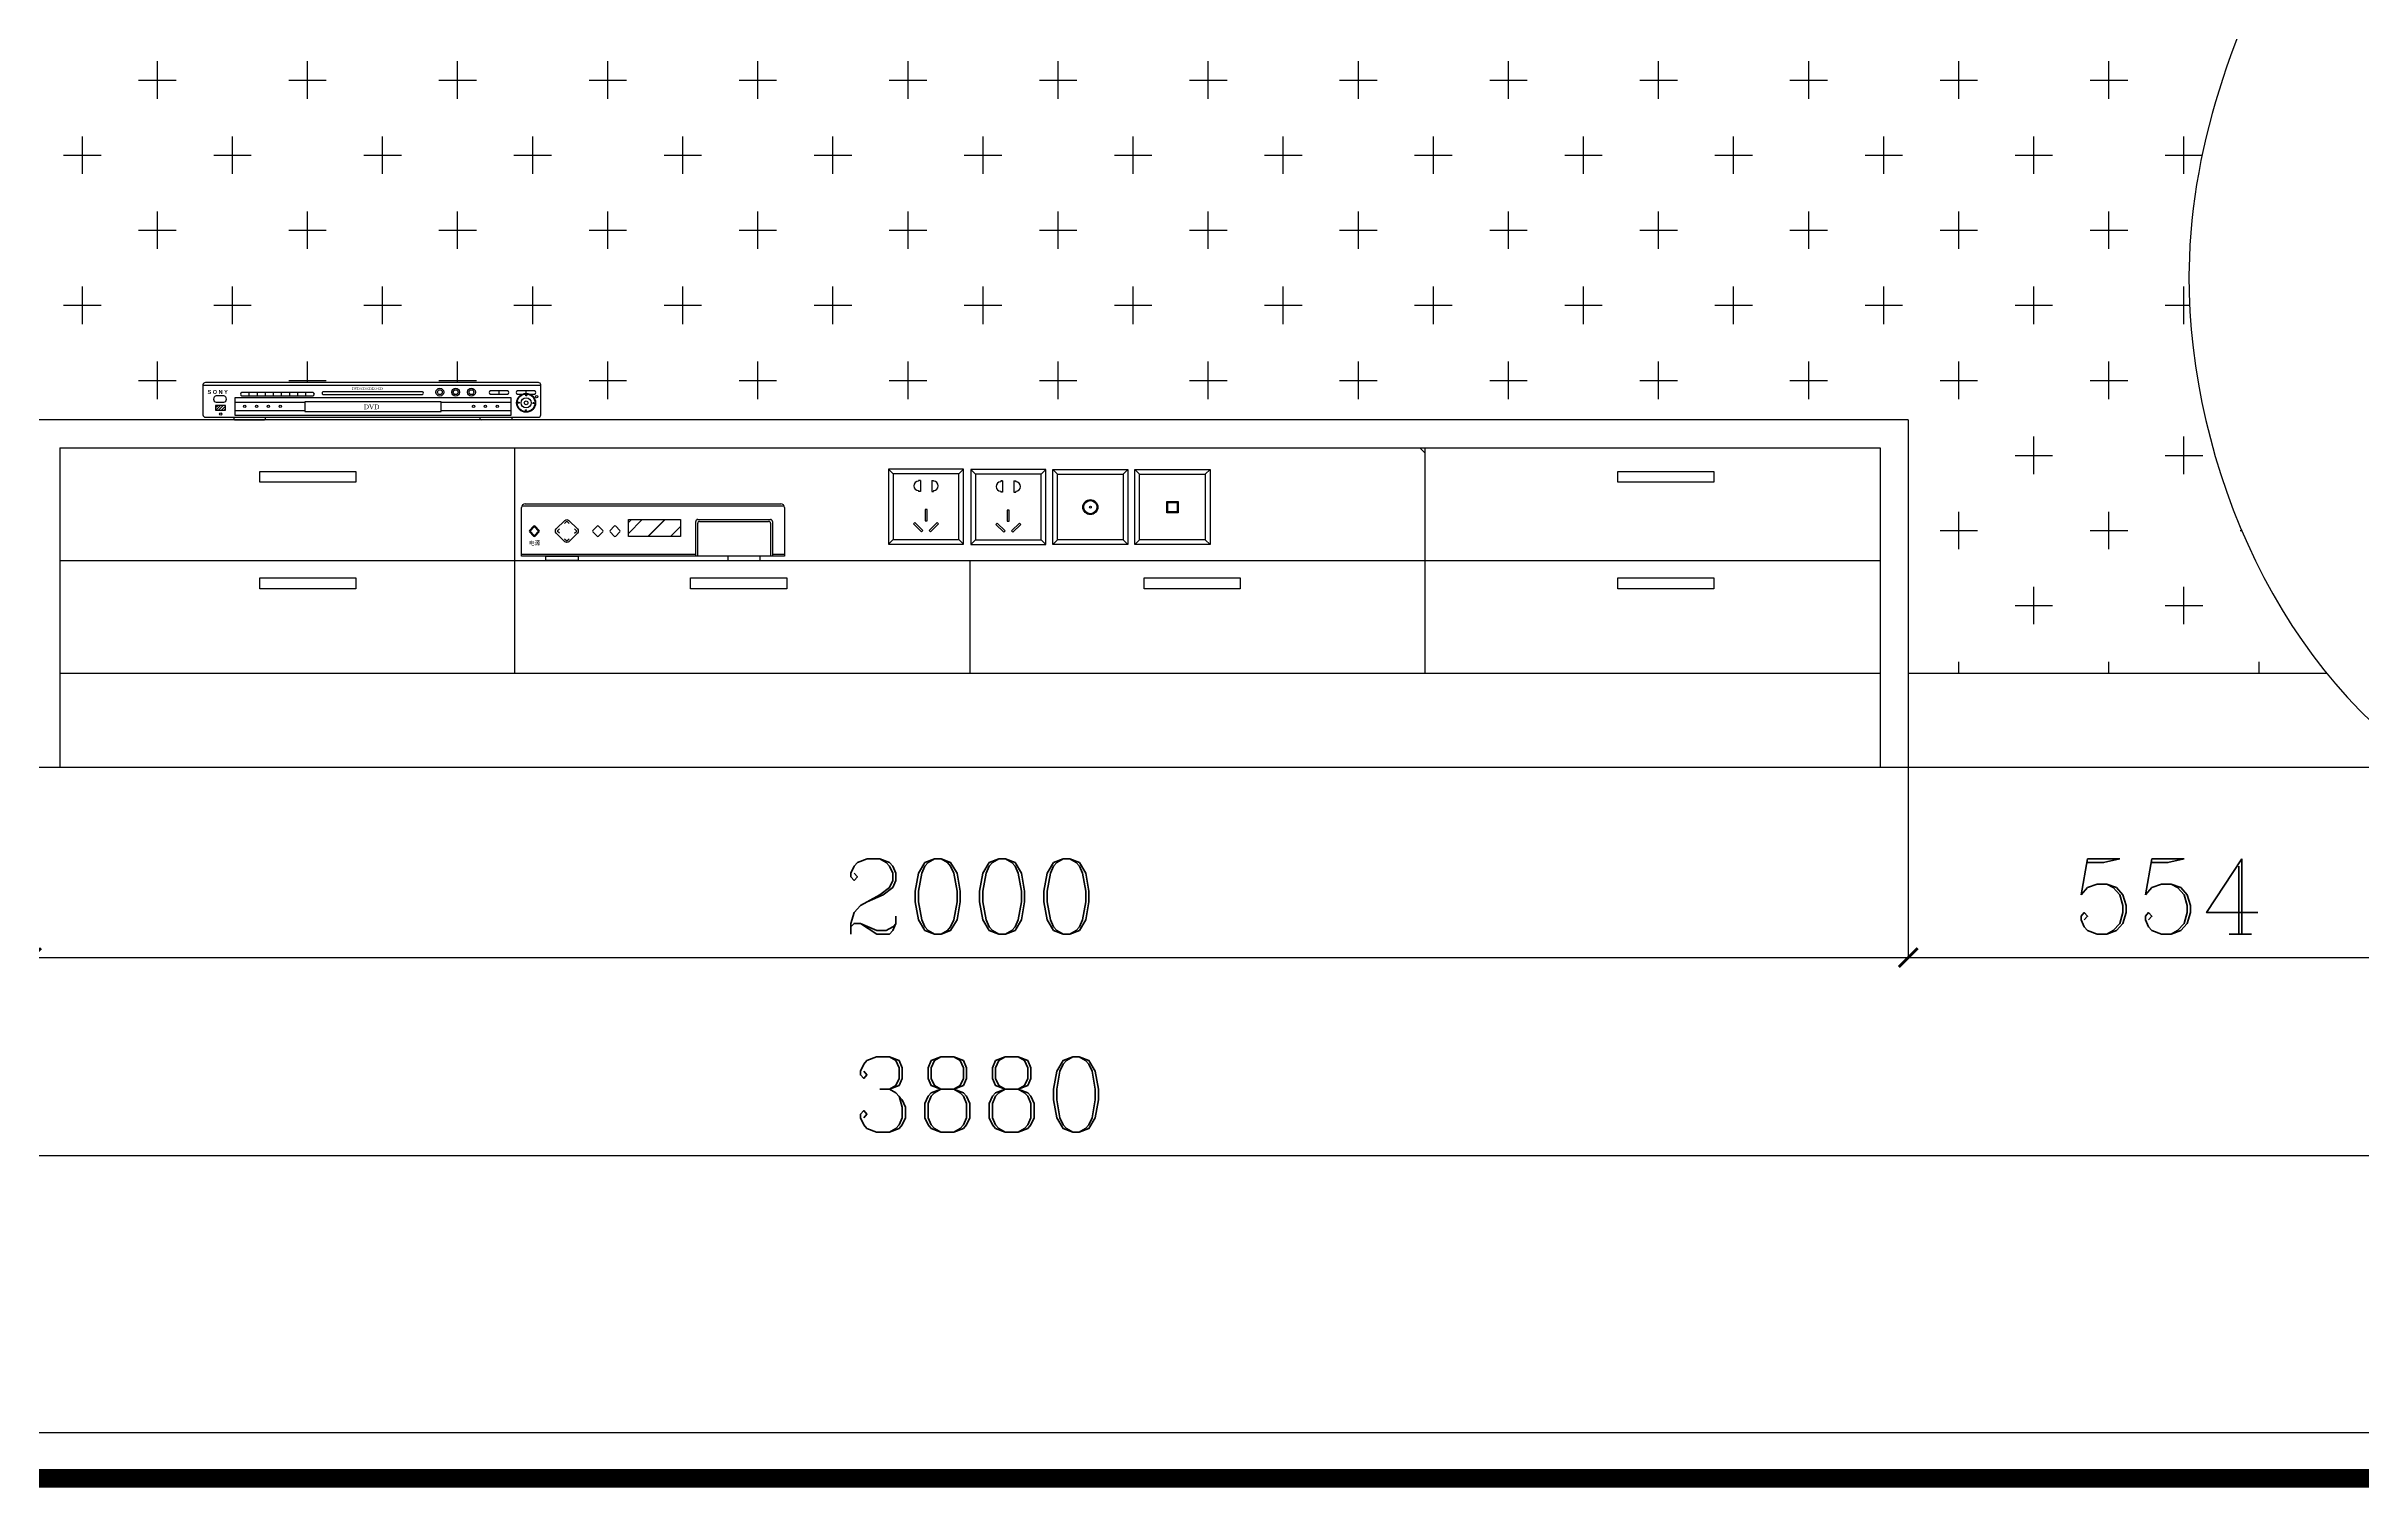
# Model space of a CAD drawing. Header units: millimetres. Extents: x 512961 to 1001058, y -961995 to -458543.
# Drawn here: x 888015 to 890482, y -886619 to -885083 of the extents above; entities that cross this region are included whole.
import ezdxf
from ezdxf.enums import TextEntityAlignment as Align

# ---------------------------------------------------------------- set-up
doc = ezdxf.new("R2010")
doc.units = ezdxf.units.MM
doc.header["$MEASUREMENT"] = 0
doc.header["$PDMODE"] = 3
doc.layers.get('0').update_dxf_attribs({"linetype": 'CONTINUOUS'})
doc.layers.get('DEFPOINTS').update_dxf_attribs({"linetype": 'CONTINUOUS'})
for name, color, linetype in [('txt', 7, 'CONTINUOUS'), ('家具内线', 8, 'CONTINUOUS'), ('家具外线', 4, 'CONTINUOUS'), ('衣服', 7, 'CONTINUOUS'), ('辅助线', 8, 'CONTINUOUS')]:
    doc.layers.add(name, color=color, linetype=linetype)
doc.styles.add('HT2', font='swisseb.ttf')
doc.styles.add('HZXY', font='complex.shx', dxfattribs={"bigfont": 'HZXY.shx'})
doc.styles.get("Standard").update_dxf_attribs({"font": 'complex.shx', "bigfont": 'hzxy.shx'})
doc.styles.add('STYLE5', font='dutchi.ttf')
doc.dimstyles.new('LMDIM40', dxfattribs={"dimtxt": 80, "dimasz": 20, "dimexe": 0, "dimexo": 0, "dimgap": 25, "dimtad": 1, "dimdec": 0, "dimzin": 0, "dimdsep": 46, "dimtxsty": 'Standard', "dimblk1": 'DOT', "dimblk2": 'DOT', "dimsah": 1, "dimcen": 0, "dimclrd": 2, "dimclre": 2, "dimclrt": 2, "dimadec": 0, "dimazin": 0, "dimtfac": 1, "dimtdec": 0, "dimtmove": 2, "dimatfit": 3, "dimldrblk": 'DOT', "dimfxl": 0, "dimtolj": 1, "dimtzin": 0, "dimarcsym": 0})

# ---------------------------------------------------------------- blocks, each defined once
blk = doc.blocks.new('tre')
at = {"layer": '家具内线'}
for centre in [(10793.09401787774, -17047.30732088081), (10801.23197021541, -17039.54372249959)]:
    blk.add_circle(centre, 0.602507106109913, dxfattribs=at)
at = {"layer": '衣服', "color": 44}
for p, q in [((10448.89786216648, -17020.24996823358), (10448.89786216648, -17052.1979970697)), ((10806.37187658454, -17017.72398265164), (10451.42384774841, -17017.72398265164)), ((10682.13053089809, -17027.66992017335), (10577.72312684496, -17027.66992017335)), ((10808.89786216648, -17052.1979970697), (10808.89786216648, -17020.24996823358)), ((10777.27598781749, -17033.86859009663), (10482.85364109366, -17033.86859009663)), ((10482.85364109366, -17033.86859009663), (10482.85364109366, -17052.51400668176)), ((10482.85364109366, -17052.51400668176), (10777.27598781749, -17052.51400668176)), ((10577.72312684494, -17030.31147850624), (10682.13053089809, -17030.31147850624)), ((10777.27598781749, -17052.51400668176), (10777.27598781749, -17033.86859009663)), ((10451.42384774841, -17054.72398265164), (10806.37187658454, -17054.72398265164)), ((10481.70135111285, -17054.72398265164), (10481.70135111285, -17056.61794900948)), ((10482.54334630682, -17057.45994420345), (10514.53916367794, -17057.45994420345)), ((10515.38115887192, -17056.61794900948), (10515.38115887192, -17054.72398265164)), ((10744.47249887111, -17056.61794900948), (10744.47249887111, -17054.72398265164)), ((10777.31031143621, -17057.45994420345), (10745.31449406509, -17057.45994420345)), ((10778.15230663019, -17054.72398265164), (10778.15230663018, -17056.61794900948))]:
    blk.add_line(p, q, dxfattribs=at)
at = {"layer": '衣服', "color": 8, "ltscale": 10}
for p, q in [((10808.89786216648, -17020.93395862153), (10448.89786216648, -17020.93395862153)), ((10773.565998708, -17026.64828165866), (10755.35162387737, -17026.64828165866)), ((10764.45881129269, -17030.0338389607), (10764.45881129269, -17026.64828165866)), ((10802.38838227129, -17026.64828165866), (10784.17400744064, -17026.64828165866)), ((10793.28119485595, -17030.0338389607), (10793.28119485595, -17026.64828165866)), ((10462.38213285921, -17044.35383767141), (10464.58215750291, -17042.15381302772)), ((10472.82840269871, -17042.15381302772), (10462.38213285921, -17042.15381302772)), ((10462.38213285921, -17042.15381302772), (10462.38213285921, -17047.19157925554)), ((10462.38213285921, -17047.19157925554), (10472.82840269871, -17047.19157925554)), ((10462.52129383202, -17047.19157925554), (10467.55906005984, -17042.15381302772)), ((10471.21226460949, -17031.95642913578), (10462.89720732085, -17031.95642913578)), ((10462.89720732085, -17038.72754373985), (10471.21226460949, -17038.72754373985)), ((10465.49819638896, -17047.19157925554), (10470.53596261679, -17042.15381302772)), ((10468.47509894589, -17047.19157925554), (10472.82840269871, -17042.83827550273)), ((10471.45200150284, -17047.19157925554), (10472.82840269871, -17045.81517805966)), ((10472.82840269871, -17047.19157925554), (10472.82840269871, -17042.15381302772)), ((10557.43090367088, -17039.1026634569), (10482.85364109366, -17039.1026634569)), ((10557.43090367088, -17047.9819464198), (10482.85364109366, -17047.9819464198)), ((10566.23443038489, -17028.34106030969), (10490.28216007457, -17028.34106030969)), ((10490.28216007457, -17031.72661761171), (10566.23443038489, -17031.72661761171)), ((10498.24006958898, -17031.72661761171), (10498.24006958898, -17028.34106030969)), ((10506.85966695293, -17031.72661761171), (10506.85966695293, -17028.34106030969)), ((10515.47926431686, -17031.72661761171), (10515.47926431686, -17028.34106030969)), ((10524.09886168078, -17031.72661761171), (10524.09886168078, -17028.34106030969)), ((10532.71845904471, -17031.72661761171), (10532.71845904471, -17028.34106030969)), ((10541.33805640864, -17031.72661761171), (10541.33805640864, -17028.34106030969)), ((10549.95765377258, -17031.72661761171), (10549.95765377258, -17028.34106030969)), ((10557.43090367088, -17038.44908455379), (10557.43090367088, -17048.71458318746)), ((10702.69872524029, -17038.44908455379), (10557.43090367088, -17038.44908455379)), ((10557.43090367088, -17048.71458318746), (10702.69872524029, -17048.71458318746)), ((10558.57725113651, -17031.72661761171), (10558.57725113651, -17028.34106030969)), ((10702.69872524029, -17048.71458318746), (10702.69872524029, -17038.44908455379)), ((10777.27598781749, -17039.1026634569), (10702.69872524029, -17039.1026634569)), ((10777.27598781749, -17047.9819464198), (10702.69872524029, -17047.9819464198)), ((10755.35162387737, -17030.0338389607), (10773.565998708, -17030.0338389607)), ((10784.17400744064, -17030.0338389607), (10802.38838227129, -17030.0338389607))]:
    blk.add_line(p, q, dxfattribs=at)
for centre, radius in [((10701.37572391486, -17027.97743674433), 4.209975969884778), ((10701.37572391486, -17027.97743674433), 2.525985581930866), ((10718.2156277944, -17027.97743674433), 4.209975969884778), ((10718.2156277944, -17027.97743674433), 2.525985581930866), ((10735.05553167394, -17027.97743674433), 4.209975969884778), ((10735.05553167394, -17027.97743674433), 2.525985581930866), ((10467.87583645124, -17051.29246925176), 1.262992790965432), ((10493.41569325024, -17042.98974433865), 1.262992790965432), ((10506.0456211599, -17042.98974433865), 1.262992790965432), ((10518.67554906956, -17042.98974433865), 1.262992790965432), ((10531.3054769792, -17042.98974433865), 1.262992790965432), ((10737.24893010974, -17042.98974433865), 1.262992790965432), ((10749.87885801939, -17042.98974433865), 1.262992790965432), ((10762.50878592905, -17042.98974433865), 1.262992790965432), ((10793.28119485597, -17039.35654552137), 9.430346172541906), ((10785.33041949652, -17039.16936854317), 0.602507106109913), ((10793.28119485597, -17039.35654552137), 5.388769241452518), ((10793.28119485597, -17039.35654552137), 2.020788465544693), ((10793.46837183419, -17031.40577016194), 0.602507106109913), ((10804.55873991154, -17032.8237698702), 1.262992790965432)]:
    blk.add_circle(centre, radius, dxfattribs=at)
at = {"layer": '衣服', "color": 44}
blk.add_circle((10793.28119485597, -17039.35654552137), 10.10394232772347, dxfattribs=at)
for centre, radius, start, end in [((10451.42384774841, -17020.24996823358), 2.525985581930866, 90, 180), ((10577.2239140022, -17028.9906993398), 1.411974174303308, 69.29499000364054, 290.7050099959137), ((10682.62974374085, -17028.99069933979), 1.411974174299905, 249.2949900036406, 110.7050099967684), ((10806.37187658454, -17020.24996823358), 2.525985581930866, 0, 90), ((10451.42384774841, -17052.1979970697), 2.525985581930866, 180, 270), ((10806.37187658454, -17052.1979970697), 2.525985581930866, 270, 0), ((10482.54334630682, -17056.61794900948), 0.8419951939769559, 180, 270), ((10514.53916367794, -17056.61794900948), 0.8419951939769559, 270, 0), ((10745.31449406509, -17056.61794900948), 0.8419951939769559, 180, 270), ((10777.31031143621, -17056.61794900948), 0.8419951939769559, 270, 0)]:
    blk.add_arc(centre, radius, start, end, dxfattribs=at)
at = {"layer": '衣服', "color": 8, "ltscale": 10}
for centre, radius, start, end in [((10755.70003621279, -17028.34106030969), 1.728262340273786, 101.6303571269669, 258.369642873033), ((10773.21758637258, -17028.34106030969), 1.728262340275286, 281.6303571269668, 78.3696428730331), ((10784.52241977606, -17028.34106030969), 1.728262340273786, 101.6303571269669, 258.369642873033), ((10802.03996993586, -17028.34106030969), 1.728262340275286, 281.6303571269668, 78.3696428730331), ((10463.5940319917, -17035.34198643781), 3.456524680549073, 101.6303571269669, 258.369642873033), ((10470.51543993865, -17035.34198643781), 3.456524680552075, 281.6303571269668, 78.3696428730331), ((10490.63057241001, -17030.0338389607), 1.728262340273786, 101.6303571269669, 258.369642873033), ((10565.88601804947, -17030.0338389607), 1.728262340275286, 281.6303571269668, 78.3696428730331)]:
    blk.add_arc(centre, radius, start, end, dxfattribs=at)
for s, height, style, p in [('S O N Y', 4.209975969884778, 'HT2', (10453.76297004774, -17029.82502260918)), ('DVD/CD/CDEO CD', 2.525985581930866, 'STYLE5', (10607.74836665289, -17025.51830363415)), ('DVD', 5.051971163861734, 'STYLE5', (10620.27602154149, -17046.13170968774))]:
    blk.add_text(s, height=height, dxfattribs=dict(at, style=style)).set_placement(p)
blk = doc.blocks.new('43stenb')
at = {"layer": '衣服', "ltscale": 10}
h = blk.add_hatch(dxfattribs=at)
h.set_pattern_fill('AR-RROOF', color=8, angle=45, style=0)
h.set_pattern_definition([(45, (-704.1541765686123, 0), (21.55261469056598, 57.47363917484257), [381, -50.8, 127, -25.4]), (45, (-689.2469514076377, 32.8677374031131), (-41.84799352418225, 5.926969039905642), [76.2, -8.382, 152.4, -19.05]), (45, (-710.4403558533609, 24.24669152688672), (81.36112045688655, 105.4282068613518), [203.2, -35.56, 101.6, -25.4])])
h.paths.add_polyline_path([(11889.40824239845, -17031.7481247115), (11889.40824239845, -17013.7158231924), (11833.88401324702, -17013.7158231924), (11833.88401324702, -17031.7481247115)])
at = {"layer": '衣服', "color": 44}
for p, q in [((11719.92854471519, -17052.90978820224), (11719.92854471519, -17000.99036644508)), ((11723.92854471519, -16996.99036644508), (11996.25520698272, -16996.99036644508)), ((12000.25520698273, -17000.99036644508), (12000.25520698273, -17052.90978820224)), ((11905.75068253065, -17052.90978820224), (11905.75068253065, -17015.6803825775)), ((11907.75068253065, -17013.6803825775), (11985.32086492995, -17013.6803825775)), ((11987.32086492995, -17015.6803825775), (11987.32086492995, -17052.90978820224)), ((12000.25520698273, -17052.90978820224), (11719.92854471519, -17052.90978820224)), ((11745.85611781464, -17057.45994420344), (11745.85611781464, -17052.90978820224)), ((11745.85611781464, -17052.90978820224), (11780.4873735549, -17052.90978820224)), ((11780.4873735549, -17057.45994420344), (11745.85611781464, -17057.45994420344)), ((11780.4873735549, -17052.90978820224), (11780.4873735549, -17057.45994420344)), ((11939.69637814301, -17052.90978820224), (11939.69637814301, -17057.45994420344)), ((11974.32763388327, -17052.90978820224), (11939.69637814301, -17052.90978820224)), ((11939.69637814301, -17057.45994420344), (11974.32763388327, -17057.45994420344)), ((11974.32763388327, -17057.45994420344), (11974.32763388327, -17052.90978820224))]:
    blk.add_line(p, q, dxfattribs=at)
at = {"layer": '衣服', "color": 8}
for p, q in [((11720.46444310005, -16998.99036644508), (11999.71930859786, -16998.99036644508)), ((11907.75068253065, -17052.90978820224), (11907.75068253065, -17017.6803825775)), ((11909.75068253065, -17015.6803825775), (11983.32086492995, -17015.6803825775)), ((11985.32086492995, -17017.6803825775), (11985.32086492995, -17052.90978820224)), ((11905.75068253065, -17050.90978820224), (11719.92854471519, -17050.90978820224)), ((12000.25520698273, -17050.90978820224), (11987.32086492995, -17050.90978820224))]:
    blk.add_line(p, q, dxfattribs=at)
at = {"layer": '衣服', "color": 44}
for points in [[(11732.84415958702, -17020.78081073646), (11728.3802303619, -17025.24473996151, 0.4142135623453086), (11728.38023036182, -17026.82865915129), (11732.84415958702, -17031.29258837741, 0.414213562003753), (11734.42807877588, -17031.29258837841), (11738.89200800192, -17026.82865916462, 0.4142135623730743), (11738.89200800192, -17025.24473997476), (11734.42807877688, -17020.78081073646, 0.4142135623730458)], [(11733.55126636821, -17021.48791751764), (11729.08733714308, -17025.9518467427, 0.4142135623389639), (11729.08733714308, -17026.12155237017), (11733.55126636828, -17030.5854815963, 0.4142135620079442), (11733.72097199559, -17030.58548159633), (11738.18490122171, -17026.12155238247, 0.4142135623720745), (11738.18490122074, -17025.95184675595), (11733.72097199464, -17021.4879175166, 0.4142135623780893)], [(11756.99618651659, -17023.77395787442), (11766.00333185246, -17014.7668125227, -0.4142135623730006), (11770.52881525205, -17014.7668125227), (11779.53596066228, -17023.77395789008, -0.4142135626642823), (11779.53596066909, -17028.29944129192), (11770.52881532187, -17037.30658666409, -0.4142135626355398), (11766.00333192024, -17037.30658666206), (11756.99618652112, -17028.29944126949, -0.4142135617870459)], [(11800.56309296613, -17020.78081073646), (11796.09916374102, -17025.24473996151, 0.4142135623453086), (11796.09916374094, -17026.82865915129), (11800.56309296613, -17031.29258837741, 0.414213562003753), (11802.14701215499, -17031.29258837841), (11806.61094138104, -17026.82865916462, 0.4142135623730743), (11806.61094138104, -17025.24473997476), (11802.14701215599, -17020.78081073646, 0.4142135623730458)], [(11818.72685452381, -17020.78081073646), (11814.26292529869, -17025.24473996151, 0.4142135623453086), (11814.26292529861, -17026.82865915129), (11818.72685452381, -17031.29258837741, 0.414213562003753), (11820.31077371267, -17031.29258837841), (11824.77470293871, -17026.82865916462, 0.4142135623730743), (11824.77470293871, -17025.24473997476), (11820.31077371367, -17020.78081073646, 0.4142135623730458)]]:
    blk.add_lwpolyline(points, format="xyb", close=True, dxfattribs=at)
at = {"layer": '衣服', "color": 8}
for points in [[(11760.3333726366, -17028.37219616051), (11757.99787606568, -17026.03669958959), (11760.3333726366, -17023.70120301866)], [(11765.93057698133, -17017.92694605415), (11768.26607355225, -17015.59144948322), (11770.60157012318, -17017.92694605415)], [(11776.55287966768, -17028.37219616051), (11778.88837623861, -17026.03669958959), (11776.55287966768, -17023.70120301866)], [(11765.93057698133, -17034.14645308523), (11768.26607355225, -17036.48194965616), (11770.60157012318, -17034.14645308523)]]:
    blk.add_lwpolyline(points, dxfattribs=at)
at = {"layer": '衣服', "color": 44}
blk.add_lwpolyline([(11833.88401324702, -17013.7158231924), (11889.40824239845, -17013.7158231924), (11889.40824239845, -17031.7481247115), (11833.88401324702, -17031.7481247115)], close=True, dxfattribs=at)
for centre, radius, start, end in [((11723.92854471519, -17000.99036644508), 4, 90, 180), ((11996.25520698272, -17000.99036644508), 4, 0, 90), ((11907.75068253065, -17015.6803825775), 2, 90, 180), ((11985.32086492995, -17015.6803825775), 2, 0, 90)]:
    blk.add_arc(centre, radius, start, end, dxfattribs=at)
at = {"layer": '衣服', "color": 8}
for centre, start, end in [((11909.75068253065, -17017.6803825775), 90, 180), ((11983.32086492995, -17017.6803825775), 359.9999999999968, 90)]:
    blk.add_arc(centre, 2, start, end, dxfattribs=at)
at = {"layer": '衣服', "color": 8, "style": 'HZXY'}
blk.add_text('电源', height=4.515840000000385, dxfattribs=at).set_placement((11733.83946817862, -17038.61179434028), align=Align.MIDDLE)
blk = doc.blocks.new('A$C64800FC7')
at = {"color": 8, "ltscale": 20}
for p, q in [((4.999897266505286, 75.57984626607504), (-0.0001027334947139025, 80.57984626607504)), ((79.99989726650529, 80.57984626607504), (-0.0001027334947139025, 80.57984626607504)), ((-0.0001027334947139025, 80.57984626607504), (-0.0001027334947139025, 0.5798462660750374)), ((74.99989726650529, 75.57984626607504), (79.99989726650529, 80.57984626607504)), ((79.99989726650529, 0.5798462660750374), (79.99989726650529, 80.57984626607504)), ((92.53512064926326, 74.9999051213963), (87.53512064926326, 79.9999051213963)), ((167.5351206492633, 79.9999051213963), (87.53512064926326, 79.9999051213963)), ((87.53512064926326, 79.9999051213963), (87.53512064926326, -9.48786037042737e-05)), ((162.5351206492633, 74.9999051213963), (167.5351206492633, 79.9999051213963)), ((167.5351206492633, -9.48786037042737e-05), (167.5351206492633, 79.9999051213963)), ((175.0703440320212, -9.48786037042737e-05), (175.0703440320212, 79.9999051213963)), ((180.0703440320212, 74.9999051213963), (175.0703440320212, 79.9999051213963)), ((175.0703440320212, 79.9999051213963), (255.0703440320212, 79.9999051213963)), ((250.0703440320212, 74.9999051213963), (255.0703440320212, 79.9999051213963)), ((255.0703440320212, 79.9999051213963), (255.0703440320212, -9.48786037042737e-05)), ((262.6055674147792, -9.48786037042737e-05), (262.6055674147792, 79.9999051213963)), ((267.6055674147792, 74.9999051213963), (262.6055674147792, 79.9999051213963)), ((262.6055674147792, 79.9999051213963), (342.6055674147792, 79.9999051213963)), ((337.6055674147792, 74.9999051213963), (342.6055674147792, 79.9999051213963)), ((342.6055674147792, 79.9999051213963), (342.6055674147792, -9.48786037042737e-05)), ((33.99989726650529, 68.5226506619947), (31.99989726650529, 68.5226506619947)), ((31.99989726650529, 68.5226506619947), (31.99989726650529, 67.5226506619947)), ((31.99989726650529, 57.5226506619947), (31.99989726650529, 56.5226506619947)), ((33.99989726650529, 56.5226506619947), (31.99989726650529, 56.5226506619947)), ((33.99989726650529, 68.5226506619947), (33.99989726650529, 56.5226506619947)), ((45.99989726650529, 68.5226506619947), (45.99989726650529, 56.5226506619947)), ((45.99989726650529, 68.5226506619947), (47.99989726650529, 68.5226506619947)), ((45.99989726650529, 56.5226506619947), (47.99989726650529, 56.5226506619947)), ((47.99989726650529, 68.5226506619947), (47.99989726650529, 67.5226506619947)), ((47.99989726650529, 57.5226506619947), (47.99989726650529, 56.5226506619947)), ((121.5351206492633, 67.94270951731596), (119.5351206492633, 67.94270951731596)), ((119.5351206492633, 67.94270951731596), (119.5351206492633, 66.94270951731596)), ((119.5351206492633, 56.94270951731596), (119.5351206492633, 55.94270951731596)), ((121.5351206492633, 55.94270951731596), (119.5351206492633, 55.94270951731596)), ((121.5351206492633, 67.94270951731596), (121.5351206492633, 55.94270951731596)), ((133.5351206492633, 67.94270951731596), (133.5351206492633, 55.94270951731596)), ((133.5351206492633, 67.94270951731596), (135.5351206492633, 67.94270951731596)), ((133.5351206492633, 55.94270951731596), (135.5351206492633, 55.94270951731596)), ((135.5351206492633, 67.94270951731596), (135.5351206492633, 66.94270951731596)), ((135.5351206492633, 56.94270951731596), (135.5351206492633, 55.94270951731596)), ((4.999897266505286, 5.579846266075037), (-0.0001027334947139025, 0.5798462660750374)), ((-0.0001027334947139025, 0.5798462660750374), (79.99989726650529, 0.5798462660750374)), ((74.99989726650529, 5.579846266075037), (79.99989726650529, 0.5798462660750374)), ((92.53512064926326, 4.999905121396296), (87.53512064926326, -9.48786037042737e-05)), ((162.5351206492633, 4.999905121396296), (167.5351206492633, -9.48786037042737e-05)), ((180.0703440320212, 4.999905121396296), (175.0703440320212, -9.48786037042737e-05)), ((250.0703440320212, 4.999905121396296), (255.0703440320212, -9.48786037042737e-05)), ((267.6055674147792, 4.999905121396296), (262.6055674147792, -9.48786037042737e-05)), ((337.6055674147792, 4.999905121396296), (342.6055674147792, -9.48786037042737e-05)), ((87.53512064926326, -9.48786037042737e-05), (167.5351206492633, -9.48786037042737e-05)), ((255.0703440320212, -9.48786037042737e-05), (175.0703440320212, -9.48786037042737e-05)), ((342.6055674147792, -9.48786037042737e-05), (262.6055674147792, -9.48786037042737e-05))]:
    blk.add_line(p, q, dxfattribs=at)
for points in [[(74.99989726650529, 5.579846266075037), (74.99989726650529, 75.57984626607504), (4.999897266505286, 75.57984626607504), (4.999897266505286, 5.579846266075037)], [(162.5351206492633, 4.999905121396296), (162.5351206492633, 74.9999051213963), (92.53512064926326, 74.9999051213963), (92.53512064926326, 4.999905121396296)], [(180.0703440320212, 4.999905121396296), (180.0703440320212, 74.9999051213963), (250.0703440320212, 74.9999051213963), (250.0703440320212, 4.999905121396296)], [(267.6055674147792, 4.999905121396296), (267.6055674147792, 74.9999051213963), (337.6055674147792, 74.9999051213963), (337.6055674147792, 4.999905121396296)], [(38.99989726650529, 25.46510917216074), (40.99989726650529, 25.46510917216074), (40.99989726650529, 37.46510917216074), (38.99989726650529, 37.46510917216074)], [(126.5351206492633, 24.885168027482), (128.5351206492633, 24.885168027482), (128.5351206492633, 36.885168027482), (126.5351206492633, 36.885168027482)], [(296.6055674147792, 45.9999051213963), (308.6055674147792, 45.9999051213963), (308.6055674147792, 33.9999051213963), (296.6055674147792, 33.9999051213963)], [(297.6055674147792, 44.9999051213963), (307.6055674147792, 44.9999051213963), (307.6055674147792, 34.9999051213963), (297.6055674147792, 34.9999051213963)], [(28.09749983076472, 23.62448360759299), (26.68328626838047, 22.21027004520874), (35.16856764268596, 13.72498867090326), (36.58278120507021, 15.13920223328751)], [(51.90229470224585, 23.62448360759299), (53.3165082646301, 22.21027004520874), (44.83122689032461, 13.72498867090326), (43.41701332794037, 15.13920223328751)], [(115.6327232135227, 23.04454246291425), (114.2185096511384, 21.63032890053), (122.7037910254439, 13.14504752622452), (124.1180045878282, 14.55926108860876)], [(139.4375180850038, 23.04454246291425), (140.8517316473881, 21.63032890053), (132.3664502730826, 13.14504752622452), (130.9522367106983, 14.55926108860876)]]:
    blk.add_lwpolyline(points, close=True, dxfattribs=at)
blk.add_circle((215.0703440320212, 39.9999051213963), 8, dxfattribs=at)
at = {"color": 8, "ltscale": 200}
for radius in [7, 1]:
    blk.add_circle((215.0703440320212, 39.9999051213963), radius, dxfattribs=at)
at = {"color": 8, "ltscale": 20}
for centre, start, end in [((31.99989726650529, 62.5226506619947), 90, 270), ((47.99989726650529, 62.5226506619947), 270, 90), ((119.5351206492633, 61.94270951731596), 90, 270), ((135.5351206492633, 61.94270951731596), 270, 90)]:
    blk.add_arc(centre, 5, start, end, dxfattribs=at)
blk = doc.blocks.new('_ArchTick')
at = {"color": 0, "linetype": 'ByBlock', "const_width": 0.15}
blk.add_lwpolyline([(-0.5, -0.5), (0.5, 0.5)], dxfattribs=at)
blk = doc.blocks.new('*D1169')
at = {"layer": 'DEFPOINTS', "color": 0}
for p in [(887999.0636503106, -885850.9435465565), (889999.0636883761, -885850.9435465576), (889999.0636883761, -886053.9435465581)]:
    blk.add_point(p, dxfattribs=at)
at = {"layer": 'txt', "color": 2, "lineweight": -2}
for p, q in [((887999.0636503106, -885850.9435465565), (887999.0636503106, -886053.9435465581)), ((889999.0636883761, -885850.9435465576), (889999.0636883761, -886053.9435465581)), ((887999.0636503106, -886053.9435465581), (889999.0636883761, -886053.9435465581))]:
    blk.add_line(p, q, dxfattribs=at)
at = {"layer": 'txt', "color": 2, "lineweight": -2, "xscale": 20, "yscale": 20, "zscale": 20, "rotation": 180}
blk.add_blockref('_ArchTick', (887999.0636503106, -886053.9435465581), dxfattribs=at)
at = {"layer": 'txt', "color": 2, "lineweight": -2, "xscale": 20, "yscale": 20, "zscale": 20}
blk.add_blockref('_ArchTick', (889999.0636883761, -886053.9435465581), dxfattribs=at)
at = {"layer": 'txt', "color": 2, "insert": (888999.0636693434, -885988.9435465581), "char_height": 80, "attachment_point": 5}
blk.add_mtext('\\A1;2000', dxfattribs=at)
blk = doc.blocks.new('_DOT')
at = {"color": 0, "linetype": 'ByBlock'}
blk.add_line((-0.5, 0), (-1, 0), dxfattribs=at)
at = {"color": 0, "linetype": 'ByBlock', "const_width": 0.5}
blk.add_lwpolyline([(-0.25, 0, 1), (0.25, 0, 1)], format="xyb", close=True, dxfattribs=at)
blk = doc.blocks.new('DOT')
at = {"color": 0, "linetype": 'ByBlock'}
blk.add_line((-0.3499999999999943, 0), (-1, 0), dxfattribs=at)
at = {"color": 0, "linetype": 'ByBlock', "const_width": 0.35}
blk.add_lwpolyline([(-0.1749999999999972, 0, 1), (0.1749999999999972, 0, 1)], format="xyb", close=True, dxfattribs=at)
blk = doc.blocks.new('*D1170')
at = {"layer": 'DEFPOINTS', "color": 0}
for p in [(889999.0636883761, -885850.9435465576), (890552.7137813305, -885850.9435465579), (890552.7137813305, -886053.9435465581)]:
    blk.add_point(p, dxfattribs=at)
at = {"layer": 'txt', "color": 2, "lineweight": -2}
for p, q in [((889999.0636883761, -885850.9435465576), (889999.0636883761, -886053.9435465581)), ((890552.7137813305, -885850.9435465579), (890552.7137813305, -886053.9435465581)), ((889999.0636883761, -886053.9435465581), (890552.7137813305, -886053.9435465581))]:
    blk.add_line(p, q, dxfattribs=at)
at = {"layer": 'txt', "color": 2, "lineweight": -2, "xscale": 20, "yscale": 20, "zscale": 20, "rotation": 180}
blk.add_blockref('_ArchTick', (889999.0636883761, -886053.9435465581), dxfattribs=at)
at = {"layer": 'txt', "color": 2, "lineweight": -2, "xscale": 20, "yscale": 20, "zscale": 20}
blk.add_blockref('_ArchTick', (890552.7137813305, -886053.9435465581), dxfattribs=at)
at = {"layer": 'txt', "color": 2, "insert": (890275.8887348534, -885988.9435465581), "char_height": 80, "attachment_point": 5}
blk.add_mtext('\\A1;554', dxfattribs=at)
blk = doc.blocks.new('*D1172')
at = {"layer": 'DEFPOINTS', "color": 0}
for p in [(887069.2137813304, -885850.9435465581), (890949.2137813305, -885850.9435465584), (890949.2137813305, -886264.9435465581)]:
    blk.add_point(p, dxfattribs=at)
at = {"layer": 'txt', "color": 2, "lineweight": -2}
for p, q in [((887069.2137813304, -885850.9435465581), (887069.2137813304, -886264.9435465581)), ((890949.2137813305, -885850.9435465584), (890949.2137813305, -886264.9435465581)), ((887069.2137813304, -886264.9435465581), (890949.2137813305, -886264.9435465581))]:
    blk.add_line(p, q, dxfattribs=at)
at = {"layer": 'txt', "color": 2, "lineweight": -2, "xscale": 20, "yscale": 20, "zscale": 20, "rotation": 180}
blk.add_blockref('_ArchTick', (887069.2137813304, -886264.9435465581), dxfattribs=at)
at = {"layer": 'txt', "color": 2, "lineweight": -2, "xscale": 20, "yscale": 20, "zscale": 20}
blk.add_blockref('_ArchTick', (890949.2137813305, -886264.9435465581), dxfattribs=at)
at = {"layer": 'txt', "color": 2, "insert": (889009.2137813305, -886199.9435465581), "char_height": 80, "attachment_point": 5}
blk.add_mtext('\\A1;3880', dxfattribs=at)

msp = doc.modelspace()

# ---------------------------------------------------------------- linework, layer by layer
at = {"const_width": 19.95}
msp.add_lwpolyline([(885615.2637813308, -886608.9435465581), (892817.2137813306, -886608.9435465581), (892817.2137813306, -881382.0435465581), (885615.2637813308, -881382.0435465581)], close=True, dxfattribs=at)
at = {"color": 4}
msp.add_lwpolyline([(885665.3142296348, -881435.3619825633), (885665.3142296348, -886559.9409733629), (891705.5754444196, -886559.9409733629), (891705.5754444196, -881435.3619825633)], close=True, dxfattribs=at)
at = {"layer": 'txt', "color": 42}
for p, q in [((888133.0249935277, -885138.855274241), (888133.0249935277, -885098.855274241)), ((888293.0249935277, -885138.855274241), (888293.0249935277, -885098.855274241)), ((888453.0249935277, -885138.855274241), (888453.0249935277, -885098.855274241)), ((888613.0249935277, -885138.855274241), (888613.0249935277, -885098.855274241)), ((888773.0249935277, -885138.855274241), (888773.0249935277, -885098.855274241)), ((888933.0249935277, -885138.855274241), (888933.0249935277, -885098.855274241)), ((889093.0249935277, -885138.855274241), (889093.0249935277, -885098.855274241)), ((889253.0249935277, -885138.855274241), (889253.0249935277, -885098.855274241)), ((889413.0249935277, -885138.855274241), (889413.0249935277, -885098.855274241)), ((889573.0249935277, -885138.855274241), (889573.0249935277, -885098.855274241)), ((889733.0249935277, -885138.855274241), (889733.0249935277, -885098.855274241)), ((889893.0249935277, -885138.855274241), (889893.0249935277, -885098.855274241)), ((890053.0249935277, -885138.855274241), (890053.0249935277, -885098.855274241)), ((890213.0249935277, -885138.855274241), (890213.0249935277, -885098.855274241)), ((888113.0249935278, -885118.855274241), (888153.0249935278, -885118.855274241)), ((888273.0249935278, -885118.855274241), (888313.0249935278, -885118.855274241)), ((888433.0249935278, -885118.855274241), (888473.0249935278, -885118.855274241)), ((888593.0249935278, -885118.855274241), (888633.0249935278, -885118.855274241)), ((888753.0249935278, -885118.855274241), (888793.0249935278, -885118.855274241)), ((888913.0249935278, -885118.855274241), (888953.0249935278, -885118.855274241)), ((889073.0249935278, -885118.855274241), (889113.0249935278, -885118.855274241)), ((889233.0249935278, -885118.855274241), (889273.0249935278, -885118.855274241)), ((889393.0249935278, -885118.855274241), (889433.0249935278, -885118.855274241)), ((889553.0249935278, -885118.855274241), (889593.0249935278, -885118.855274241)), ((889713.0249935278, -885118.855274241), (889753.0249935278, -885118.855274241)), ((889873.0249935278, -885118.855274241), (889913.0249935278, -885118.855274241)), ((890033.0249935278, -885118.855274241), (890073.0249935278, -885118.855274241)), ((890193.0249935278, -885118.855274241), (890233.0249935278, -885118.855274241)), ((888053.0249935277, -885218.855274241), (888053.0249935277, -885178.855274241)), ((888213.0249935277, -885218.855274241), (888213.0249935277, -885178.855274241)), ((888373.0249935277, -885218.855274241), (888373.0249935277, -885178.855274241)), ((888533.0249935277, -885218.855274241), (888533.0249935277, -885178.855274241)), ((888693.0249935277, -885218.855274241), (888693.0249935277, -885178.855274241)), ((888853.0249935277, -885218.855274241), (888853.0249935277, -885178.855274241)), ((889013.0249935277, -885218.855274241), (889013.0249935277, -885178.855274241)), ((889173.0249935277, -885218.855274241), (889173.0249935277, -885178.855274241)), ((889333.0249935277, -885218.855274241), (889333.0249935277, -885178.855274241)), ((889493.0249935277, -885218.855274241), (889493.0249935277, -885178.855274241)), ((889653.0249935277, -885218.855274241), (889653.0249935277, -885178.855274241)), ((889813.0249935277, -885218.855274241), (889813.0249935277, -885178.855274241)), ((889973.0249935277, -885218.855274241), (889973.0249935277, -885178.855274241)), ((890133.0249935277, -885218.855274241), (890133.0249935277, -885178.855274241)), ((890293.0249935277, -885218.855274241), (890293.0249935277, -885178.855274241)), ((888033.0249935278, -885198.855274241), (888073.0249935278, -885198.855274241)), ((888193.0249935278, -885198.855274241), (888233.0249935278, -885198.855274241)), ((888353.0249935278, -885198.855274241), (888393.0249935278, -885198.855274241)), ((888513.0249935278, -885198.855274241), (888553.0249935278, -885198.855274241)), ((888673.0249935278, -885198.855274241), (888713.0249935278, -885198.855274241)), ((888833.0249935278, -885198.855274241), (888873.0249935278, -885198.855274241)), ((888993.0249935278, -885198.855274241), (889033.0249935278, -885198.855274241)), ((889153.0249935278, -885198.855274241), (889193.0249935278, -885198.855274241)), ((889313.0249935278, -885198.855274241), (889353.0249935278, -885198.855274241)), ((889473.0249935278, -885198.855274241), (889513.0249935278, -885198.855274241)), ((889633.0249935278, -885198.855274241), (889673.0249935278, -885198.855274241)), ((889793.0249935278, -885198.855274241), (889833.0249935278, -885198.855274241)), ((889953.0249935278, -885198.855274241), (889993.0249935278, -885198.855274241)), ((890113.0249935278, -885198.855274241), (890153.0249935278, -885198.855274241)), ((890273.0249935278, -885198.855274241), (890312.2906678926, -885198.855274241)), ((888113.0249935278, -885278.855274241), (888153.0249935278, -885278.855274241)), ((888133.0249935277, -885298.855274241), (888133.0249935277, -885258.855274241)), ((888273.0249935278, -885278.855274241), (888313.0249935278, -885278.855274241)), ((888293.0249935277, -885298.855274241), (888293.0249935277, -885258.855274241)), ((888433.0249935278, -885278.855274241), (888473.0249935278, -885278.855274241)), ((888453.0249935277, -885298.855274241), (888453.0249935277, -885258.855274241)), ((888593.0249935278, -885278.855274241), (888633.0249935278, -885278.855274241)), ((888613.0249935277, -885298.855274241), (888613.0249935277, -885258.855274241)), ((888753.0249935278, -885278.855274241), (888793.0249935278, -885278.855274241)), ((888773.0249935277, -885298.855274241), (888773.0249935277, -885258.855274241)), ((888913.0249935278, -885278.855274241), (888953.0249935278, -885278.855274241)), ((888933.0249935277, -885298.855274241), (888933.0249935277, -885258.855274241)), ((889073.0249935278, -885278.855274241), (889113.0249935278, -885278.855274241)), ((889093.0249935277, -885298.855274241), (889093.0249935277, -885258.855274241)), ((889233.0249935278, -885278.855274241), (889273.0249935278, -885278.855274241)), ((889253.0249935277, -885298.855274241), (889253.0249935277, -885258.855274241)), ((889393.0249935278, -885278.855274241), (889433.0249935278, -885278.855274241)), ((889413.0249935277, -885298.855274241), (889413.0249935277, -885258.855274241)), ((889553.0249935278, -885278.855274241), (889593.0249935278, -885278.855274241)), ((889573.0249935277, -885298.855274241), (889573.0249935277, -885258.855274241)), ((889713.0249935278, -885278.855274241), (889753.0249935278, -885278.855274241)), ((889733.0249935277, -885298.855274241), (889733.0249935277, -885258.855274241)), ((889873.0249935278, -885278.855274241), (889913.0249935278, -885278.855274241)), ((889893.0249935277, -885298.855274241), (889893.0249935277, -885258.855274241)), ((890033.0249935278, -885278.855274241), (890073.0249935278, -885278.855274241)), ((890053.0249935277, -885298.855274241), (890053.0249935277, -885258.855274241)), ((890193.0249935278, -885278.855274241), (890233.0249935278, -885278.855274241)), ((890213.0249935277, -885298.855274241), (890213.0249935277, -885258.855274241)), ((888053.0249935277, -885378.855274241), (888053.0249935277, -885338.855274241)), ((888213.0249935277, -885378.855274241), (888213.0249935277, -885338.855274241)), ((888373.0249935277, -885378.855274241), (888373.0249935277, -885338.855274241)), ((888533.0249935277, -885378.855274241), (888533.0249935277, -885338.855274241)), ((888693.0249935277, -885378.855274241), (888693.0249935277, -885338.855274241)), ((888853.0249935277, -885378.855274241), (888853.0249935277, -885338.855274241)), ((889013.0249935277, -885378.855274241), (889013.0249935277, -885338.855274241)), ((889173.0249935277, -885378.855274241), (889173.0249935277, -885338.855274241)), ((889333.0249935277, -885378.855274241), (889333.0249935277, -885338.855274241)), ((889493.0249935277, -885378.855274241), (889493.0249935277, -885338.855274241)), ((889653.0249935277, -885378.855274241), (889653.0249935277, -885338.855274241)), ((889813.0249935277, -885378.855274241), (889813.0249935277, -885338.855274241)), ((889973.0249935277, -885378.855274241), (889973.0249935277, -885338.855274241)), ((890133.0249935277, -885378.855274241), (890133.0249935277, -885338.855274241)), ((890293.0249935277, -885378.855274241), (890293.0249935277, -885338.855274241)), ((888033.0249935278, -885358.855274241), (888073.0249935278, -885358.855274241)), ((888193.0249935278, -885358.855274241), (888233.0249935278, -885358.855274241)), ((888353.0249935278, -885358.855274241), (888393.0249935278, -885358.855274241)), ((888513.0249935278, -885358.855274241), (888553.0249935278, -885358.855274241)), ((888673.0249935278, -885358.855274241), (888713.0249935278, -885358.855274241)), ((888833.0249935278, -885358.855274241), (888873.0249935278, -885358.855274241)), ((888993.0249935278, -885358.855274241), (889033.0249935278, -885358.855274241)), ((889153.0249935278, -885358.855274241), (889193.0249935278, -885358.855274241)), ((889313.0249935278, -885358.855274241), (889353.0249935278, -885358.855274241)), ((889473.0249935278, -885358.855274241), (889513.0249935278, -885358.855274241)), ((889633.0249935278, -885358.855274241), (889673.0249935278, -885358.855274241)), ((889793.0249935278, -885358.855274241), (889833.0249935278, -885358.855274241)), ((889953.0249935278, -885358.855274241), (889993.0249935278, -885358.855274241)), ((890113.0249935278, -885358.855274241), (890153.0249935278, -885358.855274241)), ((890273.0249935278, -885358.855274241), (890299.0559298067, -885358.855274241)), ((888133.0249935277, -885458.855274241), (888133.0249935277, -885418.855274241)), ((888293.0249935277, -885441.207389501), (888293.0249935277, -885418.855274241)), ((888453.0249935277, -885441.207389501), (888453.0249935277, -885418.855274241)), ((888613.0249935277, -885458.855274241), (888613.0249935277, -885418.855274241)), ((888773.0249935277, -885458.855274241), (888773.0249935277, -885418.855274241)), ((888933.0249935277, -885458.855274241), (888933.0249935277, -885418.855274241)), ((889093.0249935277, -885458.855274241), (889093.0249935277, -885418.855274241)), ((889253.0249935277, -885458.855274241), (889253.0249935277, -885418.855274241)), ((889413.0249935277, -885458.855274241), (889413.0249935277, -885418.855274241)), ((889573.0249935277, -885458.855274241), (889573.0249935277, -885418.855274241)), ((889733.0249935277, -885458.855274241), (889733.0249935277, -885418.855274241)), ((889893.0249935277, -885458.855274241), (889893.0249935277, -885418.855274241)), ((890053.0249935277, -885458.855274241), (890053.0249935277, -885418.855274241)), ((890213.0249935277, -885458.855274241), (890213.0249935277, -885418.855274241)), ((888113.0249935278, -885438.855274241), (888153.0249935278, -885438.855274241)), ((888273.0249935278, -885438.855274241), (888313.0249935278, -885438.855274241)), ((888433.0249935278, -885438.855274241), (888473.0249935278, -885438.855274241)), ((888593.0249935278, -885438.855274241), (888633.0249935278, -885438.855274241)), ((888753.0249935278, -885438.855274241), (888793.0249935278, -885438.855274241)), ((888913.0249935278, -885438.855274241), (888953.0249935278, -885438.855274241)), ((889073.0249935278, -885438.855274241), (889113.0249935278, -885438.855274241)), ((889233.0249935278, -885438.855274241), (889273.0249935278, -885438.855274241)), ((889393.0249935278, -885438.855274241), (889433.0249935278, -885438.855274241)), ((889553.0249935278, -885438.855274241), (889593.0249935278, -885438.855274241)), ((889713.0249935278, -885438.855274241), (889753.0249935278, -885438.855274241)), ((889873.0249935278, -885438.855274241), (889913.0249935278, -885438.855274241)), ((890033.0249935278, -885438.855274241), (890073.0249935278, -885438.855274241)), ((890193.0249935278, -885438.855274241), (890233.0249935278, -885438.855274241)), ((890133.0249935277, -885538.855274241), (890133.0249935277, -885498.855274241)), ((890293.0249935277, -885538.855274241), (890293.0249935277, -885498.855274241)), ((890113.0249935277, -885518.855274241), (890153.0249935277, -885518.855274241)), ((890273.0249935277, -885518.855274241), (890313.0249935277, -885518.855274241)), ((890033.0249935277, -885598.855274241), (890073.0249935277, -885598.855274241)), ((890053.0249935277, -885618.855274241), (890053.0249935277, -885578.855274241)), ((890193.0249935277, -885598.855274241), (890233.0249935277, -885598.855274241)), ((890213.0249935277, -885618.855274241), (890213.0249935277, -885578.855274241)), ((890353.0249935277, -885598.855274241), (890354.5271722293, -885598.855274241)), ((890133.0249935277, -885698.855274241), (890133.0249935277, -885658.855274241)), ((890293.0249935277, -885698.855274241), (890293.0249935277, -885658.855274241)), ((890113.0249935277, -885678.855274241), (890153.0249935277, -885678.855274241)), ((890273.0249935277, -885678.855274241), (890313.0249935277, -885678.855274241)), ((890053.0249935277, -885750.9435465578), (890053.0249935277, -885738.855274241)), ((890213.0249935277, -885750.9435465578), (890213.0249935277, -885738.855274241)), ((890373.0249935277, -885750.9435465579), (890373.0249935277, -885738.855274241))]:
    msp.add_line(p, q, dxfattribs=at)
at = {"layer": 'txt'}
for p, q in [((889999.063688376, -885750.9435465578), (890444.9085415951, -885750.9435465578)), ((887069.2137813304, -885850.9435465559), (890949.2137813305, -885850.9435465581))]:
    msp.add_line(p, q, dxfattribs=at)
at = {"layer": 'txt', "start_tangent": (0.6032763094463307, -0.7975322529282532), "end_tangent": (0.8295630137399358, -0.5584131143111839)}
msp.add_spline([(890340.7137813306, -883346.4435465579), (890601.7137813306, -884528.9545735519), (890298.7137813306, -885307.9545735519), (890552.7137813305, -885850.9435465579)], degree=3, dxfattribs=at)
at = {"layer": '家具外线', "lineweight": -3, "ltscale": 3}
for p, q in [((889999.0636883761, -885480.9434940912), (887999.0636503106, -885480.9434940912)), ((889999.0636883761, -885480.9434940912), (889999.0636883761, -885850.9435465576)), ((888029.0636503106, -885510.9434940912), (888029.0636503106, -885850.9435465576)), ((888029.0636503106, -885510.9434940912), (889969.063688376, -885510.9434940912)), ((888514.063659827, -885750.9435465576), (888514.0636598271, -885510.9434940913)), ((889484.0636788596, -885750.9435465574), (889484.0636788597, -885510.9434940913)), ((889969.0636883761, -885510.9434940912), (889969.0636883761, -885850.9435465576)), ((888029.0636503106, -885630.9435465576), (889969.063688376, -885630.9435465576)), ((888999.0636693432, -885630.9435465576), (888999.0636693432, -885750.9435465574)), ((888029.0636503106, -885750.9435465576), (889969.063688376, -885750.9435465574))]:
    msp.add_line(p, q, dxfattribs=at)
for points in [[(888242.0736409375, -885535.9434262465), (888344.5736409375, -885535.9434262465), (888344.5736409375, -885547.4434262465), (888242.0736409375, -885547.4434262465)], [(889689.5736409375, -885535.9434262465), (889792.0736409375, -885535.9434262465), (889792.0736409375, -885547.4434262465), (889689.5736409375, -885547.4434262465)], [(888242.0736409375, -885649.4434262465), (888344.5736409375, -885649.4434262465), (888344.5736409375, -885660.9434262465), (888242.0736409375, -885660.9434262465)], [(888701.3236409375, -885649.4434262465), (888803.8236409375, -885649.4434262465), (888803.8236409375, -885660.9434262465), (888701.3236409375, -885660.9434262465)], [(889184.5736409375, -885649.4434262465), (889287.0736409375, -885649.4434262465), (889287.0736409375, -885660.9434262465), (889184.5736409375, -885660.9434262465)], [(889689.5736409375, -885649.4434262465), (889792.0736409375, -885649.4434262465), (889792.0736409375, -885660.9434262465), (889689.5736409375, -885660.9434262465)]]:
    msp.add_lwpolyline(points, close=True, dxfattribs=at)
at = {"layer": '辅助线'}
msp.add_line((889478.4712812176, -885510.9434940912), (889484.0636788596, -885516.2911343521), dxfattribs=at)

# ---------------------------------------------------------------- block references
at = {"layer": 'txt'}
msp.add_blockref('A$C64800FC7', (888912.3064619895, -885613.9429742747), dxfattribs=at)
at = {"layer": '衣服', "color": 1}
for name, p in [('tre', (877732.6760436117, -868423.4834068494)), ('43stenb', (876801.1450962223, -868573.483515548))]:
    msp.add_blockref(name, p, dxfattribs=at)

# ---------------------------------------------------------------- dimensions: what is measured, and where the dimension line sits
at = {"layer": 'txt'}
for base, p1, p2, picture, middle in [((890949.2137813305, -886264.9435465581), (887069.2137813304, -885850.9435465581), (890949.2137813305, -885850.9435465584), '*D1172', (889009.2137813305, -886199.9435465581)), ((889999.0636883761, -886053.9435465581), (887999.0636503106, -885850.9435465565), (889999.0636883761, -885850.9435465576), '*D1169', (888999.0636693434, -885988.9435465581)), ((890552.7137813305, -886053.9435465581), (889999.0636883761, -885850.9435465576), (890552.7137813305, -885850.9435465579), '*D1170', (890275.8887348534, -885988.9435465581))]:
    dim = msp.add_linear_dim(base=base, p1=p1, p2=p2, dimstyle='LMDIM40', override={"dimblk": 'ArchTick', "dimsah": 0, "dimldrblk": 'DOT'}, dxfattribs=at)
    dim.commit()
    dim.dimension.update_dxf_attribs({"geometry": picture, "text_midpoint": middle})

doc.saveas('drawing.dxf')
